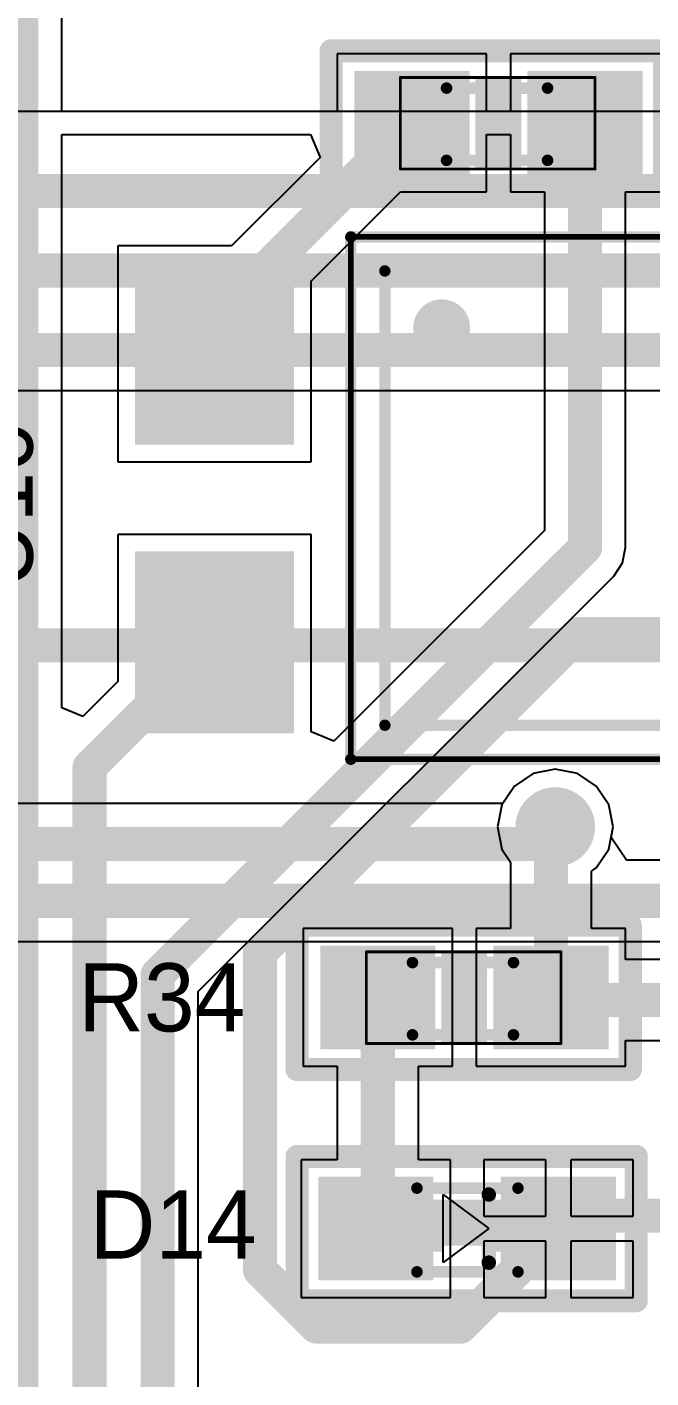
# Model space of a CAD drawing. Header units: millimetres. Extents: x 59 to 152, y 30 to 146.
# Drawn here: x 113.65 to 119.14, y 112.65 to 124.54 of the extents above; entities that cross this region are included whole.
import ezdxf

# ---------------------------------------------------------------- set-up
doc = ezdxf.new("R2010")
doc.units = ezdxf.units.MM
for name, color, linetype in [('BottomLayer', 5, 'Continuous'), ('BottomSolder', 6, 'Continuous'), ('Mechanical13', 56, 'Continuous'), ('Mechanical15', 56, 'Continuous'), ('Mechanical16', 56, 'Continuous'), ('Mechanical6', 56, 'Continuous'), ('MultiLayer', 9, 'Continuous'), ('PadHoleLayer', 156, 'Continuous'), ('TopLayer', 1, 'Continuous'), ('TopOverlay', 2, 'Continuous'), ('TopPaste', 8, 'Continuous'), ('TopSolder', 216, 'Continuous'), ('ViaHoleLayer', 16, 'Continuous')]:
    doc.layers.add(name, color=color, linetype=linetype)

# ---------------------------------------------------------------- blocks, each defined once
blk = doc.blocks.new('R0603_277')
at = {"layer": 'Mechanical16'}
for points, const_width in [([(-0.85000084, 0.4064), (-0.85000084, -0.3999992)], 0.0254), ([(0.8635999999999999, 0.4064), (-0.85000084, 0.4064)], 0.0254), ([(0.4572, 0.3302), (-0.43200066, 0.3302)], 0.1016), ([(0.8635999999999999, 0.4064), (0.8635999999999999, -0.3999992)], 0.0254), ([(0.4572, -0.30599888), (-0.43200066, -0.30599888)], 0.1016), ([(0.8635999999999999, -0.3999992), (-0.85000084, -0.3999992)], 0.0254)]:
    blk.add_lwpolyline(points, dxfattribs=dict(at, const_width=const_width))
for points, const_width in [([(-0.85635084, 0.4064, 1), (-0.8436508399999999, 0.4064, 1)], 0.0127), ([(-0.85635084, 0.4064, 1), (-0.8436508399999999, 0.4064, 1)], 0.0127), ([(-0.45740066, 0.3302, 1), (-0.40660066, 0.3302, 1)], 0.0508), ([(0.4318, 0.3302, 1), (0.4826, 0.3302, 1)], 0.0508), ([(0.85725, 0.4064, 1), (0.86995, 0.4064, 1)], 0.0127), ([(0.85725, 0.4064, 1), (0.86995, 0.4064, 1)], 0.0127), ([(-0.45740066, -0.30599888, 1), (-0.40660066, -0.30599888, 1)], 0.0508), ([(0.4318, -0.30599888, 1), (0.4826, -0.30599888, 1)], 0.0508), ([(-0.85635084, -0.3999992, 1), (-0.8436508399999999, -0.3999992, 1)], 0.0127), ([(-0.85635084, -0.3999992, 1), (-0.8436508399999999, -0.3999992, 1)], 0.0127), ([(0.85725, -0.3999992, 1), (0.86995, -0.3999992, 1)], 0.0127), ([(0.85725, -0.3999992, 1), (0.86995, -0.3999992, 1)], 0.0127)]:
    blk.add_lwpolyline(points, format="xyb", close=True, dxfattribs=dict(at, const_width=const_width))
for points in [[(-0.83817968, -0.3999992), (-0.43177968, -0.3999992), (-0.83817968, 0.4064), (-0.43177968, 0.4064)], [(0.43182032, -0.3999992), (0.8382203199999999, -0.3999992), (0.43182032, 0.4064), (0.8382203199999999, 0.4064)]]:
    blk.add_solid(points, dxfattribs=at)
at = {"layer": 'Mechanical6'}
blk.add_solid([(-0.19988784, -0.40011858), (0.20321016, -0.40011858), (-0.19988784, 0.40638222), (0.20321016, 0.40638222)], dxfattribs=at)
at = {"layer": 'TopLayer'}
for points in [[(-1.2192, -0.4064), (-0.3048, -0.4064), (-1.2192, 0.4064), (-0.3048, 0.4064)], [(0.3048, -0.4064), (1.2192, -0.4064), (0.3048, 0.4064), (1.2192, 0.4064)]]:
    blk.add_solid(points, dxfattribs=at)
at = {"layer": 'TopOverlay', "const_width": 0.2032}
for points in [[(-1.4605, 0.635), (-1.4605, -0.635)], [(1.4732, 0.635), (-1.4605, 0.635)], [(1.4732, 0.635), (1.4732, -0.635)], [(1.4732, -0.635), (-1.4605, -0.635)]]:
    blk.add_lwpolyline(points, dxfattribs=at)
at = {"layer": 'TopOverlay', "const_width": 0.1016}
for points in [[(-1.5113, 0.635, 1), (-1.4097, 0.635, 1)], [(-1.5113, 0.635, 1), (-1.4097, 0.635, 1)], [(1.4224, 0.635, 1), (1.524, 0.635, 1)], [(1.4224, 0.635, 1), (1.524, 0.635, 1)], [(-1.5113, -0.635, 1), (-1.4097, -0.635, 1)], [(-1.5113, -0.635, 1), (-1.4097, -0.635, 1)], [(1.4224, -0.635, 1), (1.524, -0.635, 1)], [(1.4224, -0.635, 1), (1.524, -0.635, 1)]]:
    blk.add_lwpolyline(points, format="xyb", close=True, dxfattribs=at)
at = {"layer": 'TopPaste'}
for points in [[(-1.2192, -0.4064), (-0.3048, -0.4064), (-1.2192, 0.4064), (-0.3048, 0.4064)], [(0.3048, -0.4064), (1.2192, -0.4064), (0.3048, 0.4064), (1.2192, 0.4064)]]:
    blk.add_solid(points, dxfattribs=at)
at = {"layer": 'TopSolder'}
for points in [[(-1.2691999, -0.4563999), (-0.2548001, -0.4563999), (-1.2691999, 0.4563999), (-0.2548001, 0.4563999)], [(0.2548001, -0.4563999), (1.2691999, -0.4563999), (0.2548001, 0.4563999), (1.2691999, 0.4563999)]]:
    blk.add_solid(points, dxfattribs=at)
blk = doc.blocks.new('R0603_333')
at = {"layer": 'Mechanical16'}
for points, const_width in [([(0.8635999999999999, 0.4064), (-0.85000084, 0.4064)], 0.0254), ([(-0.85000084, 0.4064), (-0.85000084, -0.3999992)], 0.0254), ([(0.4572, 0.3302), (-0.43200066, 0.3302)], 0.1016), ([(0.8635999999999999, 0.4064), (0.8635999999999999, -0.3999992)], 0.0254), ([(0.4572, -0.30599888), (-0.43200066, -0.30599888)], 0.1016), ([(0.8635999999999999, -0.3999992), (-0.85000084, -0.3999992)], 0.0254)]:
    blk.add_lwpolyline(points, dxfattribs=dict(at, const_width=const_width))
for points, const_width in [([(-0.85635084, 0.4064, 1), (-0.8436508399999999, 0.4064, 1)], 0.0127), ([(-0.85635084, 0.4064, 1), (-0.8436508399999999, 0.4064, 1)], 0.0127), ([(-0.45740066, 0.3302, 1), (-0.40660066, 0.3302, 1)], 0.0508), ([(0.4318, 0.3302, 1), (0.4826, 0.3302, 1)], 0.0508), ([(0.85725, 0.4064, 1), (0.86995, 0.4064, 1)], 0.0127), ([(0.85725, 0.4064, 1), (0.86995, 0.4064, 1)], 0.0127), ([(-0.45740066, -0.30599888, 1), (-0.40660066, -0.30599888, 1)], 0.0508), ([(0.4318, -0.30599888, 1), (0.4826, -0.30599888, 1)], 0.0508), ([(-0.85635084, -0.3999992, 1), (-0.8436508399999999, -0.3999992, 1)], 0.0127), ([(-0.85635084, -0.3999992, 1), (-0.8436508399999999, -0.3999992, 1)], 0.0127), ([(0.85725, -0.3999992, 1), (0.86995, -0.3999992, 1)], 0.0127), ([(0.85725, -0.3999992, 1), (0.86995, -0.3999992, 1)], 0.0127)]:
    blk.add_lwpolyline(points, format="xyb", close=True, dxfattribs=dict(at, const_width=const_width))
for points in [[(-0.83817968, -0.3999992), (-0.43177968, -0.3999992), (-0.83817968, 0.4064), (-0.43177968, 0.4064)], [(0.43182032, -0.3999992), (0.8382203199999999, -0.3999992), (0.43182032, 0.4064), (0.8382203199999999, 0.4064)]]:
    blk.add_solid(points, dxfattribs=at)
at = {"layer": 'Mechanical6'}
blk.add_solid([(-0.19988784, -0.40011858), (0.20321016, -0.40011858), (-0.19988784, 0.40638222), (0.20321016, 0.40638222)], dxfattribs=at)
at = {"layer": 'TopLayer'}
for points in [[(-1.2192, -0.4064), (-0.3048, -0.4064), (-1.2192, 0.4064), (-0.3048, 0.4064)], [(0.3048, -0.4064), (1.2192, -0.4064), (0.3048, 0.4064), (1.2192, 0.4064)]]:
    blk.add_solid(points, dxfattribs=at)
at = {"layer": 'TopOverlay', "const_width": 0.2032}
for points in [[(1.4732, 0.635), (-1.4605, 0.635)], [(-1.4605, 0.635), (-1.4605, -0.635)], [(1.4732, 0.635), (1.4732, -0.635)], [(1.4732, -0.635), (-1.4605, -0.635)]]:
    blk.add_lwpolyline(points, dxfattribs=at)
at = {"layer": 'TopOverlay', "const_width": 0.1016}
for points in [[(-1.5113, 0.635, 1), (-1.4097, 0.635, 1)], [(-1.5113, 0.635, 1), (-1.4097, 0.635, 1)], [(1.4224, 0.635, 1), (1.524, 0.635, 1)], [(1.4224, 0.635, 1), (1.524, 0.635, 1)], [(-1.5113, -0.635, 1), (-1.4097, -0.635, 1)], [(-1.5113, -0.635, 1), (-1.4097, -0.635, 1)], [(1.4224, -0.635, 1), (1.524, -0.635, 1)], [(1.4224, -0.635, 1), (1.524, -0.635, 1)]]:
    blk.add_lwpolyline(points, format="xyb", close=True, dxfattribs=at)
at = {"layer": 'TopPaste'}
for points in [[(-1.2192, -0.4064), (-0.3048, -0.4064), (-1.2192, 0.4064), (-0.3048, 0.4064)], [(0.3048, -0.4064), (1.2192, -0.4064), (0.3048, 0.4064), (1.2192, 0.4064)]]:
    blk.add_solid(points, dxfattribs=at)
at = {"layer": 'TopSolder'}
for points in [[(-1.2691999, -0.4563999), (-0.2548001, -0.4563999), (-1.2691999, 0.4563999), (-0.2548001, 0.4563999)], [(0.2548001, -0.4563999), (1.2691999, -0.4563999), (0.2548001, 0.4563999), (1.2691999, 0.4563999)]]:
    blk.add_solid(points, dxfattribs=at)
blk = doc.blocks.new('CHIP_LED0603_337')
at = {"layer": 'Mechanical16', "const_width": 0.1016}
for points in [[(-0.35599878, -0.43200066), (-0.35599878, 0.4572)], [(0.381, -0.43200066), (0.381, 0.4572)]]:
    blk.add_lwpolyline(points, dxfattribs=at)
at = {"layer": 'Mechanical16', "const_width": 0.0508}
for points in [[(-0.38139878, 0.4572, 1), (-0.33059878, 0.4572, 1)], [(0.3556, 0.4572, 1), (0.4064, 0.4572, 1)], [(-0.38139878, -0.43200066, 1), (-0.33059878, -0.43200066, 1)], [(0.3556, -0.43200066, 1), (0.4064, -0.43200066, 1)]]:
    blk.add_lwpolyline(points, format="xyb", close=True, dxfattribs=at)
at = {"layer": 'Mechanical16'}
for points in [[(-0.2032, 0.20359624), (0.2032, 0.20359624), (-0.2032, 1.06719624), (0.2032, 1.06719624)], [(-0.2032, -1.06640376), (0.2032, -1.06640376), (-0.2032, -0.20280376), (0.2032, -0.20280376)]]:
    blk.add_solid(points, dxfattribs=at)
at = {"layer": 'Mechanical6'}
blk.add_solid([(-0.25601168, -0.4000754), (0.15128748, -0.4000754), (-0.25601168, 0.4064254), (0.15128748, 0.4064254)], dxfattribs=at)
at = {"layer": 'TopLayer'}
for points in [[(0.4064, 0.3556), (0.4064, 1.27), (-0.4064, 0.3556), (-0.4064, 1.27)], [(0.4064, -1.2510008), (0.4064, -0.3366008), (-0.4064, -1.2510008), (-0.4064, -0.3366008)]]:
    blk.add_solid(points, dxfattribs=at)
at = {"layer": 'TopOverlay'}
for p, q in [((-0.2999994, -0.1999996), (0, 0.1999996)), ((0, 0.1999996), (0.2999994, -0.1999996)), ((0.2999994, -0.1999996), (-0.2999994, -0.1999996))]:
    blk.add_line(p, q, dxfattribs=at)
for points, const_width in [([(0.635, 1.4986), (-0.635, 1.4986)], 0.2032), ([(-0.635, -1.4875002), (-0.635, 1.4986)], 0.2032), ([(0.635, -1.4875002), (0.635, 1.4986)], 0.2032), ([(0.2999994, 0.1999996), (-0.2999994, 0.1999996)], 0.127), ([(0.635, -1.4875002), (-0.635, -1.4875002)], 0.2032)]:
    blk.add_lwpolyline(points, dxfattribs=dict(at, const_width=const_width))
for points, const_width in [([(-0.6858, 1.4986, 1), (-0.5841999999999999, 1.4986, 1)], 0.1016), ([(-0.6858, 1.4986, 1), (-0.5841999999999999, 1.4986, 1)], 0.1016), ([(0.5841999999999999, 1.4986, 1), (0.6858, 1.4986, 1)], 0.1016), ([(0.5841999999999999, 1.4986, 1), (0.6858, 1.4986, 1)], 0.1016), ([(-0.3317494, 0.1999996, 1), (-0.2682494, 0.1999996, 1)], 0.0635), ([(0.2682494, 0.1999996, 1), (0.3317494, 0.1999996, 1)], 0.0635), ([(-0.6858, -1.4875002, 1), (-0.5841999999999999, -1.4875002, 1)], 0.1016), ([(-0.6858, -1.4875002, 1), (-0.5841999999999999, -1.4875002, 1)], 0.1016), ([(0.5841999999999999, -1.4875002, 1), (0.6858, -1.4875002, 1)], 0.1016), ([(0.5841999999999999, -1.4875002, 1), (0.6858, -1.4875002, 1)], 0.1016)]:
    blk.add_lwpolyline(points, format="xyb", close=True, dxfattribs=dict(at, const_width=const_width))
at = {"layer": 'TopPaste'}
for points in [[(0.4064, 0.3556), (0.4064, 1.27), (-0.4064, 0.3556), (-0.4064, 1.27)], [(0.4064, -1.2510008), (0.4064, -0.3366008), (-0.4064, -1.2510008), (-0.4064, -0.3366008)]]:
    blk.add_solid(points, dxfattribs=at)
at = {"layer": 'TopSolder'}
for points in [[(0.4563999, 0.3056001), (0.4563999, 1.3199999), (-0.4563999, 0.3056001), (-0.4563999, 1.3199999)], [(0.4563999, -1.3010007), (0.4563999, -0.2866009), (-0.4563999, -1.3010007), (-0.4563999, -0.2866009)]]:
    blk.add_solid(points, dxfattribs=at)
blk = doc.blocks.new('LTV_816S_339')
at = {"layer": 'Mechanical13', "const_width": 0.0999998}
for points in [[(2.30000048, 3.30000102), (-2.30000048, 3.30000102)], [(-2.30000048, -3.30000102), (-2.30000048, 3.30000102)], [(2.30000048, -3.30000102), (2.30000048, 3.30000102)], [(2.30000048, -3.30000102), (-2.30000048, -3.30000102)]]:
    blk.add_lwpolyline(points, dxfattribs=at)
at = {"layer": 'Mechanical13', "const_width": 0.0499999}
for points in [[(-2.32499916, 3.30000102, 1), (-2.2750018, 3.30000102, 1)], [(-2.32499916, 3.30000102, 1), (-2.2750018, 3.30000102, 1)], [(2.2750018, 3.30000102, 1), (2.32499916, 3.30000102, 1)], [(2.2750018, 3.30000102, 1), (2.32499916, 3.30000102, 1)], [(-2.32499916, -3.30000102, 1), (-2.2750018, -3.30000102, 1)], [(-2.32499916, -3.30000102, 1), (-2.2750018, -3.30000102, 1)], [(2.2750018, -3.30000102, 1), (2.32499916, -3.30000102, 1)], [(2.2750018, -3.30000102, 1), (2.32499916, -3.30000102, 1)]]:
    blk.add_lwpolyline(points, format="xyb", close=True, dxfattribs=at)
at = {"layer": 'Mechanical15'}
for points, const_width in [([(2.30000048, 3.30000102), (-2.30000048, 3.30000102)], 0.0499999), ([(-2.30000048, -3.30000102), (-2.30000048, 3.30000102)], 0.0499999), ([(2.30000048, -3.30000102), (2.30000048, 3.30000102)], 0.0499999), ([(0, -0.499999), (0, 0.50000154)], 0.0999998), ([(0.499999, 0), (-0.499999, 0)], 0.0999998), ([(2.30000048, -3.30000102), (-2.30000048, -3.30000102)], 0.0499999)]:
    blk.add_lwpolyline(points, dxfattribs=dict(at, const_width=const_width))
for points, const_width in [([(-2.31249982, 3.30000102, 1), (-2.28750114, 3.30000102, 1)], 0.02499868), ([(-2.31249982, 3.30000102, 1), (-2.28750114, 3.30000102, 1)], 0.02499868), ([(2.28750114, 3.30000102, 1), (2.31249982, 3.30000102, 1)], 0.02499868), ([(2.28750114, 3.30000102, 1), (2.31249982, 3.30000102, 1)], 0.02499868), ([(-0.02499868, 0.50000154, 1), (0.02499868, 0.50000154, 1)], 0.0499999), ([(-0.52499768, 0, 1), (-0.47500032, 0, 1)], 0.0499999), ([(0.47500032, 0, 1), (0.52499768, 0, 1)], 0.0499999), ([(-0.02499868, -0.499999, 1), (0.02499868, -0.499999, 1)], 0.0499999), ([(-2.31249982, -3.30000102, 1), (-2.28750114, -3.30000102, 1)], 0.02499868), ([(-2.31249982, -3.30000102, 1), (-2.28750114, -3.30000102, 1)], 0.02499868), ([(2.28750114, -3.30000102, 1), (2.31249982, -3.30000102, 1)], 0.02499868), ([(2.28750114, -3.30000102, 1), (2.31249982, -3.30000102, 1)], 0.02499868)]:
    blk.add_lwpolyline(points, format="xyb", close=True, dxfattribs=dict(at, const_width=const_width))
at = {"layer": 'PadHoleLayer'}
for points in [[(-1.27, 4.50000116), (-1.27, 4.50000116, -1), (-1.27, 4.50000116), (-1.27, 4.50000116, -1)], [(1.27, 4.50000116), (1.27, 4.50000116, -1), (1.27, 4.50000116), (1.27, 4.50000116, -1)], [(-1.27, -4.49999862), (-1.27, -4.49999862, -1), (-1.27, -4.49999862), (-1.27, -4.49999862, -1)], [(1.27, -4.49999862), (1.27, -4.49999862, -1), (1.27, -4.49999862), (1.27, -4.49999862, -1)]]:
    blk.add_lwpolyline(points, format="xyb", close=True, dxfattribs=at)
at = {"layer": 'TopLayer'}
for points in [[(-2.0199985, 3.85000246), (-0.5200015, 3.85000246), (-2.0199985, 5.149999859999999), (-0.5200015, 5.149999859999999)], [(0.5200015, 3.85000246), (2.0199985, 3.85000246), (0.5200015, 5.149999859999999), (2.0199985, 5.149999859999999)], [(-2.0199985, -5.14999732), (-0.5200015, -5.14999732), (-2.0199985, -3.84999992), (-0.5200015, -3.84999992)], [(0.5200015, -5.14999732), (2.0199985, -5.14999732), (0.5200015, -3.84999992), (2.0199985, -3.84999992)]]:
    blk.add_solid(points, dxfattribs=at)
at = {"layer": 'TopOverlay', "const_width": 0.0999998}
for points in [[(-2.00000108, -2.99999908), (-2.00000108, 2.99999908)], [(2.00000108, 2.99999908), (-2.00000108, 2.99999908)], [(2.00000108, -2.99999908), (2.00000108, 2.99999908)], [(2.00000108, -2.99999908), (-2.00000108, -2.99999908)]]:
    blk.add_lwpolyline(points, dxfattribs=at)
at = {"layer": 'TopOverlay'}
for points, const_width in [([(-2.02499976, 2.99999908, 1), (-1.9750024, 2.99999908, 1)], 0.0499999), ([(-2.02499976, 2.99999908, 1), (-1.9750024, 2.99999908, 1)], 0.0499999), ([(1.9750024, 2.99999908, 1), (2.02499976, 2.99999908, 1)], 0.0499999), ([(1.9750024, 2.99999908, 1), (2.02499976, 2.99999908, 1)], 0.0499999), ([(-1.37499852, -2.50000008, 1), (-1.62500056, -2.50000008, 1)], 0.2499995), ([(-1.6874998, -2.50000008, 1), (-1.56250132, -2.50000008, 1)], 0.12499848), ([(-1.43749776, -2.50000008, 1), (-1.31249928, -2.50000008, 1)], 0.12499848), ([(-2.02499976, -2.99999908, 1), (-1.9750024, -2.99999908, 1)], 0.0499999), ([(-2.02499976, -2.99999908, 1), (-1.9750024, -2.99999908, 1)], 0.0499999), ([(1.9750024, -2.99999908, 1), (2.02499976, -2.99999908, 1)], 0.0499999), ([(1.9750024, -2.99999908, 1), (2.02499976, -2.99999908, 1)], 0.0499999)]:
    blk.add_lwpolyline(points, format="xyb", close=True, dxfattribs=dict(at, const_width=const_width))
at = {"layer": 'TopPaste'}
for points in [[(-2.0199985, 3.85000246), (-0.5200015, 3.85000246), (-2.0199985, 5.149999859999999), (-0.5200015, 5.149999859999999)], [(0.5200015, 3.85000246), (2.0199985, 3.85000246), (0.5200015, 5.149999859999999), (2.0199985, 5.149999859999999)], [(-2.0199985, -5.14999732), (-0.5200015, -5.14999732), (-2.0199985, -3.84999992), (-0.5200015, -3.84999992)], [(0.5200015, -5.14999732), (2.0199985, -5.14999732), (0.5200015, -3.84999992), (2.0199985, -3.84999992)]]:
    blk.add_solid(points, dxfattribs=at)
at = {"layer": 'TopSolder'}
for points in [[(-2.0699984, 3.80000256), (-0.4700016, 3.80000256), (-2.0699984, 5.19999976), (-0.4700016, 5.19999976)], [(0.4700016, 3.80000256), (2.0699984, 3.80000256), (0.4700016, 5.19999976), (2.0699984, 5.19999976)], [(-2.0699984, -5.199997219999999), (-0.4700016, -5.199997219999999), (-2.0699984, -3.80000002), (-0.4700016, -3.80000002)], [(0.4700016, -5.199997219999999), (2.0699984, -5.199997219999999), (0.4700016, -3.80000002), (2.0699984, -3.80000002)]]:
    blk.add_solid(points, dxfattribs=at)

msp = doc.modelspace()

# ---------------------------------------------------------------- linework, layer by layer
at = {"layer": 'BottomLayer'}
for p, q in [((139.1000012, 123.79999878), (89.36770797999999, 123.79999878)), ((109.8942938, 121.34314314), (121.53710008, 121.34314314)), ((118.29999962, 118.009797), (118.10490984, 117.97099088)), ((118.4950894, 117.97099088), (118.29999962, 118.009797)), ((118.10490984, 117.97099088), (117.93952028, 117.86048056)), ((118.66047896, 117.86048056), (118.4950894, 117.97099088)), ((117.93952028, 117.86048056), (117.8368738, 117.70685882)), ((118.77098928, 117.695091), (118.66047896, 117.86048056)), ((116.75000272, 117.70686136), (106.1722667, 117.70686136)), ((116.75001542, 117.70685882), (116.75000272, 117.70686136)), ((117.8368738, 117.70685882), (116.75001542, 117.70685882)), ((118.8097954, 117.50000122), (118.77098928, 117.695091)), ((118.79126864, 117.40686196), (118.8097954, 117.50000122)), ((118.9277022, 117.20685982), (118.79126864, 117.40686196)), ((129.99156882, 117.20685982), (118.9277022, 117.20685982)), ((85.44999673999999, 116.49314522), (130.15000132, 116.49314522))]:
    msp.add_line(p, q, dxfattribs=at)
at = {"layer": 'BottomLayer', "const_width": 0.2999994}
for points in [[(108.80000084, 123.10000018), (121.30000124, 123.10000018)], [(88.47366099999999, 122.39999904), (134.79999964, 122.39999904)], [(88.41420722, 121.70000044), (121.90000004, 121.70000044)], [(95.8999987, 119.10000056), (134.20000084, 119.10000056)], [(118.14999992, 117.35000152), (118.29999962, 117.50000122)], [(85.65709817999999, 117.35000406), (116.75000272, 117.35000406)], [(116.75000272, 117.35000406), (116.75000526, 117.35000152)], [(116.75000526, 117.35000152), (118.14999992, 117.35000152)], [(85.44999673999999, 116.85000252), (130.15000132, 116.85000252)]]:
    msp.add_lwpolyline(points, dxfattribs=at)
at = {"layer": 'BottomLayer'}
for points, const_width in [([(118.14999992, 117.50000122, 1), (118.44999932, 117.50000122, 1)], 0.2999994), ([(118.22500104, 117.50000122, 1), (118.3749982, 117.50000122, 1)], 0.1499997), ([(116.67500414, 117.35000406, 1), (116.8250013, 117.35000406, 1)], 0.1499997), ([(116.67500414, 117.35000406, 1), (116.8250013, 117.35000406, 1)], 0.1499997), ([(116.67500668, 117.35000152, 1), (116.82500384, 117.35000152, 1)], 0.1499997), ([(116.67500668, 117.35000152, 1), (116.82500384, 117.35000152, 1)], 0.1499997), ([(118.07500134, 117.35000152, 1), (118.2249985, 117.35000152, 1)], 0.1499997), ([(118.07500134, 117.35000152, 1), (118.2249985, 117.35000152, 1)], 0.1499997)]:
    msp.add_lwpolyline(points, format="xyb", close=True, dxfattribs=dict(at, const_width=const_width))
at = {"layer": 'BottomSolder', "const_width": 0.3499993}
msp.add_lwpolyline([(118.12500124, 117.50000122, 1), (118.474998, 117.50000122, 1)], format="xyb", close=True, dxfattribs=at)
at = {"layer": 'MultiLayer', "const_width": 0.2999994}
msp.add_lwpolyline([(118.14999992, 117.50000122, 1), (118.44999932, 117.50000122, 1)], format="xyb", close=True, dxfattribs=at)
at = {"layer": 'TopLayer'}
for p, q in [((113.95685616, 123.79999878), (113.95685616, 126.89999004)), ((117.69520022, 124.30639858), (116.38080102, 124.30639858)), ((116.38080102, 124.30639858), (116.38080102, 123.79999878)), ((117.69520022, 123.79999878), (117.69520022, 124.30639858)), ((119.21920022, 124.30639858), (117.90480102, 124.30639858)), ((117.90480102, 124.30639858), (117.90480102, 123.79999878)), ((116.38080102, 123.79999878), (113.95685616, 123.79999878)), ((117.90480102, 123.79999878), (117.69520022, 123.79999878)), ((113.95685616, 118.54885866), (113.95685616, 123.59607996)), ((113.95685616, 123.59607996), (116.14656476, 123.59607996)), ((116.14656476, 123.59607996), (116.2294094, 123.39608036)), ((117.69520022, 123.09359938), (117.69520022, 123.59607996)), ((117.69520022, 123.59607996), (117.90480102, 123.59607996)), ((117.90480102, 123.59607996), (117.90480102, 123.09359938)), ((116.2294094, 123.39608036), (115.44932714, 122.6159981)), ((116.14998106, 122.30730682), (116.93627362, 123.09359938)), ((116.93627362, 123.09359938), (117.69520022, 123.09359938)), ((117.90480102, 123.09359938), (118.20514332, 123.09359938)), ((118.20514332, 123.09359938), (118.20514332, 120.10981566)), ((118.91885792, 119.96200036), (118.91885792, 123.09359938)), ((118.91885792, 123.09359938), (119.21920022, 123.09359938)), ((115.44932714, 122.6159981), (114.44998446, 122.6159981)), ((114.44998446, 122.6159981), (114.44998446, 120.7160019)), ((116.14998106, 120.7160019), (116.14998106, 122.30730682)), ((114.44998446, 120.7160019), (116.14998106, 120.7160019)), ((116.14998106, 120.0759981), (114.44998446, 120.0759981)), ((114.44998446, 120.0759981), (114.44998446, 118.7806743)), ((116.14998106, 118.33749764), (116.14998106, 120.0759981)), ((118.20514332, 120.10981566), (116.34998066, 118.254653)), ((118.89169262, 119.82543726), (118.91885792, 119.96200036)), ((118.81433692, 119.70966406), (118.89169262, 119.82543726)), ((115.1568563, 116.05218344), (118.81433692, 119.70966406)), ((114.44998446, 118.7806743), (114.14163354, 118.47232338)), ((114.14163354, 118.47232338), (113.95685616, 118.54885866)), ((116.34998066, 118.254653), (116.14998106, 118.33749764)), ((118.29999962, 118.009797), (118.10490984, 117.97099088)), ((118.4950894, 117.97099088), (118.29999962, 118.009797)), ((118.10490984, 117.97099088), (117.93952028, 117.86048056)), ((118.66047896, 117.86048056), (118.4950894, 117.97099088)), ((117.93952028, 117.86048056), (117.82900996, 117.695091)), ((118.77098928, 117.695091), (118.66047896, 117.86048056)), ((117.82900996, 117.695091), (117.79020384, 117.50000122)), ((118.8097954, 117.50000122), (118.77098928, 117.695091)), ((117.79020384, 117.50000122), (117.82900996, 117.30491144)), ((118.77098928, 117.30491144), (118.8097954, 117.50000122)), ((117.82900996, 117.30491144), (117.90514392, 117.19096958)), ((118.66047896, 117.13952188), (118.77098928, 117.30491144)), ((117.90514392, 117.19096958), (117.90514392, 116.60639874)), ((118.61885852, 117.11171142), (118.66047896, 117.13952188)), ((118.61885852, 116.60639874), (118.61885852, 117.11171142)), ((117.39520082, 116.60639874), (116.08080162, 116.60639874)), ((116.08080162, 116.60639874), (116.08080162, 115.39359954)), ((117.39520082, 115.39359954), (117.39520082, 116.60639874)), ((117.90514392, 116.60639874), (117.60480162, 116.60639874)), ((117.60480162, 116.60639874), (117.60480162, 115.39359954)), ((118.91920082, 116.60639874), (118.61885852, 116.60639874)), ((118.91920082, 116.33411074), (118.91920082, 116.60639874)), ((119.30000524, 116.33411074), (118.91920082, 116.33411074)), ((115.1568563, 110.9967808), (115.1568563, 116.05218344)), ((118.91920082, 115.39359954), (118.91920082, 115.62039614)), ((118.91920082, 115.62039614), (119.30000524, 115.62039614)), ((116.08080162, 115.39359954), (116.38114392, 115.39359954)), ((116.38114392, 115.39359954), (116.38114392, 114.57025346)), ((117.09485852, 114.57025346), (117.09485852, 115.39359954)), ((117.09485852, 115.39359954), (117.39520082, 115.39359954)), ((117.60480162, 115.39359954), (118.91920082, 115.39359954)), ((116.38114392, 114.57025346), (116.06330102, 114.57025346)), ((116.06330102, 114.57025346), (116.06330102, 113.35745426)), ((117.37770022, 114.57025346), (117.09485852, 114.57025346)), ((117.37770022, 113.35745426), (117.37770022, 114.57025346)), ((118.21710164, 114.57025346), (117.66990182, 114.57025346)), ((117.66990182, 114.57025346), (117.66990182, 114.07385364)), ((118.21710164, 114.07385364), (118.21710164, 114.57025346)), ((118.98430102, 114.57025346), (118.4371012, 114.57025346)), ((118.4371012, 114.57025346), (118.4371012, 114.07385364)), ((118.98430102, 114.07385364), (118.98430102, 114.57025346)), ((117.66990182, 114.07385364), (118.21710164, 114.07385364)), ((118.4371012, 114.07385364), (118.98430102, 114.07385364)), ((118.21710164, 113.85385408), (117.66990182, 113.85385408)), ((117.66990182, 113.85385408), (117.66990182, 113.35745426)), ((118.21710164, 113.35745426), (118.21710164, 113.85385408)), ((118.98430102, 113.85385408), (118.4371012, 113.85385408)), ((118.4371012, 113.85385408), (118.4371012, 113.35745426)), ((118.98430102, 113.35745426), (118.98430102, 113.85385408)), ((116.06330102, 113.35745426), (117.37770022, 113.35745426)), ((117.66990182, 113.35745426), (118.21710164, 113.35745426)), ((118.4371012, 113.35745426), (118.98430102, 113.35745426))]:
    msp.add_line(p, q, dxfattribs=at)
at = {"layer": 'TopLayer', "const_width": 0.2999994}
for points in [[(113.59999886, 92.79999982), (113.59999886, 126.89999004)], [(115.50000014, 122.1619985), (117.03800062, 123.69999898)], [(118.56200062, 119.96200036), (118.56200062, 123.69999898)], [(115.50000014, 121.666), (115.50000014, 122.1619985)], [(114.799999, 116.19999874), (118.56200062, 119.96200036)], [(115.69999974, 116.3928965), (118.5071036, 119.20000036)], [(118.5071036, 119.20000036), (121.99999984, 119.20000036)], [(114.2000002, 118.02601744), (115.29998276, 119.126)], [(114.2000002, 108.6999985), (114.2000002, 118.02601744)], [(118.26200122, 117.46200282), (118.29999962, 117.50000122)], [(118.26200122, 115.99999914), (118.26200122, 117.46200282)], [(115.69999974, 113.6000014), (115.69999974, 116.3928965)], [(114.799999, 109.10000024), (114.799999, 116.19999874)], [(116.73800122, 113.98135446), (116.73800122, 115.99999914)], [(118.26200122, 115.99999914), (118.28474692, 115.97725344)], [(118.28474692, 115.97725344), (120.25000334, 115.97725344)], [(118.32710142, 113.96385386), (118.44050226, 114.0772547)], [(118.44050226, 114.0772547), (120.25000334, 114.0772547)], [(117.46324742, 113.09999986), (118.32710142, 113.96385386)], [(115.69999974, 113.6000014), (116.20000128, 113.09999986)], [(116.20000128, 113.09999986), (117.46324742, 113.09999986)]]:
    msp.add_lwpolyline(points, dxfattribs=at)
at = {"layer": 'TopLayer'}
for points, const_width in [([(116.96300204, 123.69999898, 1), (117.1129992, 123.69999898, 1)], 0.1499997), ([(118.48700204, 123.69999898, 1), (118.6369992, 123.69999898, 1)], 0.1499997), ([(115.42500156, 122.1619985, 1), (115.57499872, 122.1619985, 1)], 0.1499997), ([(115.42500156, 122.1619985, 1), (115.57499872, 122.1619985, 1)], 0.1499997), ([(115.42500156, 121.666, 1), (115.57499872, 121.666, 1)], 0.1499997), ([(118.48700204, 119.96200036, 1), (118.6369992, 119.96200036, 1)], 0.1499997), ([(118.48700204, 119.96200036, 1), (118.6369992, 119.96200036, 1)], 0.1499997), ([(118.43210502, 119.20000036, 1), (118.58210218, 119.20000036, 1)], 0.1499997), ([(118.43210502, 119.20000036, 1), (118.58210218, 119.20000036, 1)], 0.1499997), ([(115.22498418, 119.126, 1), (115.37498134, 119.126, 1)], 0.1499997), ([(114.12500162, 118.02601744, 1), (114.27499878, 118.02601744, 1)], 0.1499997), ([(114.12500162, 118.02601744, 1), (114.27499878, 118.02601744, 1)], 0.1499997), ([(118.14999992, 117.50000122, 1), (118.44999932, 117.50000122, 1)], 0.2999994), ([(118.22500104, 117.50000122, 1), (118.3749982, 117.50000122, 1)], 0.1499997), ([(118.18700264, 117.46200282, 1), (118.3369998, 117.46200282, 1)], 0.1499997), ([(118.18700264, 117.46200282, 1), (118.3369998, 117.46200282, 1)], 0.1499997), ([(115.62500116, 116.3928965, 1), (115.77499832, 116.3928965, 1)], 0.1499997), ([(115.62500116, 116.3928965, 1), (115.77499832, 116.3928965, 1)], 0.1499997), ([(114.72500042, 116.19999874, 1), (114.87499758, 116.19999874, 1)], 0.1499997), ([(114.72500042, 116.19999874, 1), (114.87499758, 116.19999874, 1)], 0.1499997), ([(116.66300264, 115.99999914, 1), (116.8129998, 115.99999914, 1)], 0.1499997), ([(118.18700264, 115.99999914, 1), (118.3369998, 115.99999914, 1)], 0.1499997), ([(118.18700264, 115.99999914, 1), (118.3369998, 115.99999914, 1)], 0.1499997), ([(118.20974834, 115.97725344, 1), (118.3597455, 115.97725344, 1)], 0.1499997), ([(118.20974834, 115.97725344, 1), (118.3597455, 115.97725344, 1)], 0.1499997), ([(118.36550368, 114.0772547, 1), (118.51550084, 114.0772547, 1)], 0.1499997), ([(118.36550368, 114.0772547, 1), (118.51550084, 114.0772547, 1)], 0.1499997), ([(116.66300264, 113.98135446, 1), (116.8129998, 113.98135446, 1)], 0.1499997), ([(118.25210284, 113.96385386, 1), (118.4021, 113.96385386, 1)], 0.1499997), ([(118.25210284, 113.96385386, 1), (118.4021, 113.96385386, 1)], 0.1499997), ([(115.62500116, 113.6000014, 1), (115.77499832, 113.6000014, 1)], 0.1499997), ([(115.62500116, 113.6000014, 1), (115.77499832, 113.6000014, 1)], 0.1499997), ([(116.1250027, 113.09999986, 1), (116.27499986, 113.09999986, 1)], 0.1499997), ([(116.1250027, 113.09999986, 1), (116.27499986, 113.09999986, 1)], 0.1499997), ([(117.38824884, 113.09999986, 1), (117.538246, 113.09999986, 1)], 0.1499997), ([(117.38824884, 113.09999986, 1), (117.538246, 113.09999986, 1)], 0.1499997)]:
    msp.add_lwpolyline(points, format="xyb", close=True, dxfattribs=dict(at, const_width=const_width))
at = {"layer": 'TopSolder', "const_width": 0.3499993}
msp.add_lwpolyline([(118.12500124, 117.50000122, 1), (118.474998, 117.50000122, 1)], format="xyb", close=True, dxfattribs=at)
at = {"layer": 'ViaHoleLayer', "const_width": 0.1499997}
msp.add_lwpolyline([(118.22500104, 117.50000122, 1), (118.3749982, 117.50000122, 1)], format="xyb", close=True, dxfattribs=at)

# ---------------------------------------------------------------- block references
for name, p, rotation in [('R0603_277', (117.80000062, 123.69999898), 180), ('LTV_816S_339', (119.79998138, 120.396), 270), ('R0603_333', (117.50000122, 115.99999914), 180), ('CHIP_LED0603_337', (117.51430142, 113.96385386), 270)]:
    msp.add_blockref(name, p, dxfattribs=dict(rotation=rotation))

# ---------------------------------------------------------------- texts
at = {"layer": 'TopOverlay'}
msp.add_text('U10', height=0.5999987999999999, rotation=90, dxfattribs=at).set_placement((113.7000012, 119.59999956))
for s, p in [('R34', (114.1000004, 115.69999974)), ('D14', (114.2000002, 113.7000012))]:
    msp.add_text(s, height=0.5999987999999999, dxfattribs=at).set_placement(p)

doc.saveas('drawing.dxf')
